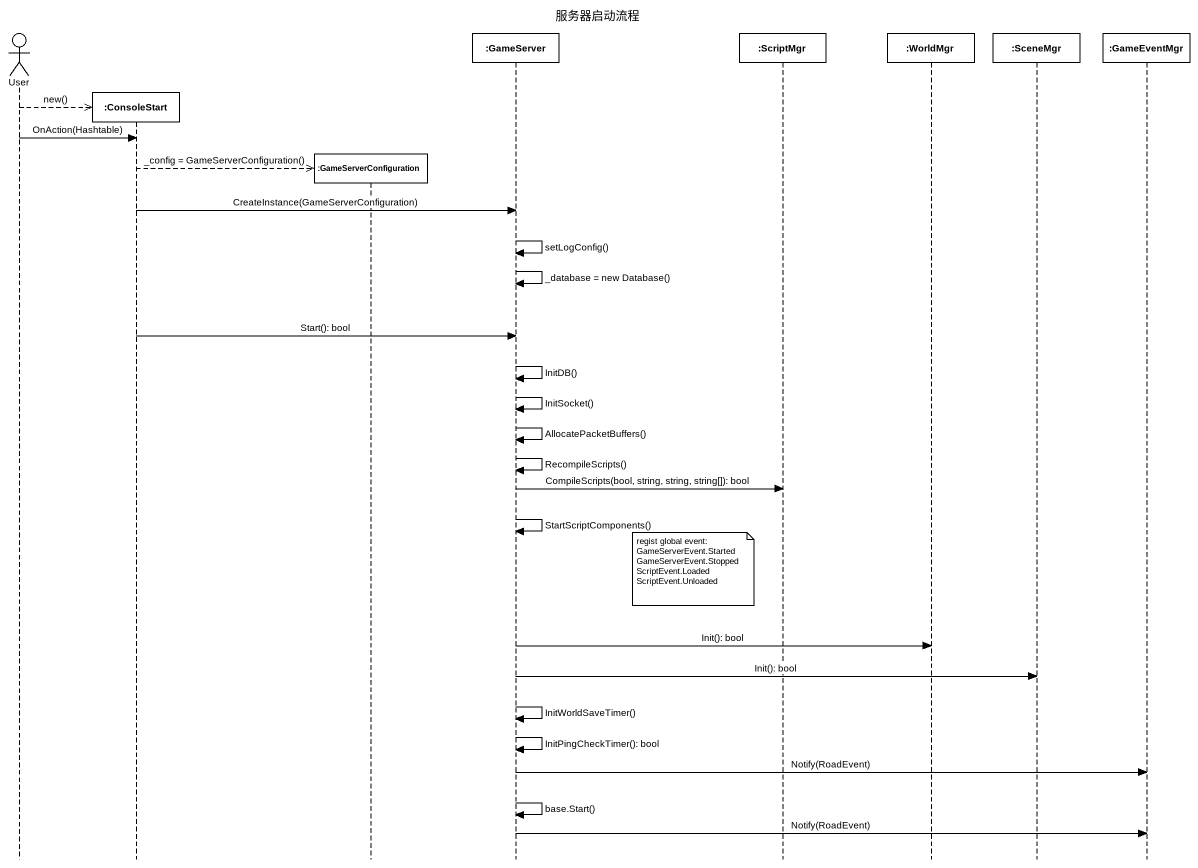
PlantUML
@startuml
title 服务器启动流程
hide footbox
actor User
participant ":ConsoleStart" as ConsoleStart
participant ":GameServerConfiguration" as GameServerConfiguration
participant ":GameServer" as GameServer
participant ":ScriptMgr" as ScriptMgr
participant ":WorldMgr" as WorldMgr
participant ":SceneMgr" as SceneMgr
participant ":GameEventMgr" as GameEventMgr

User -->> ConsoleStart ** : new()
User -> ConsoleStart : OnAction(Hashtable)
ConsoleStart -->> GameServerConfiguration ** : _config = GameServerConfiguration()
ConsoleStart -> GameServer : CreateInstance(GameServerConfiguration)
GameServer -> GameServer : setLogConfig()
GameServer -> GameServer : _database = new Database()
ConsoleStart -> GameServer : Start(): bool
GameServer -> GameServer : InitDB()
GameServer -> GameServer : InitSocket()
GameServer -> GameServer : AllocatePacketBuffers()
GameServer -> GameServer : RecompileScripts()
GameServer -> ScriptMgr : CompileScripts(bool, string, string, string[]): bool
GameServer -> GameServer : StartScriptComponents()
note left of ScriptMgr
  regist global event:
  GameServerEvent.Started
  GameServerEvent.Stopped
  ScriptEvent.Loaded
  ScriptEvent.Unloaded
end note
GameServer -> WorldMgr : Init(): bool
GameServer -> SceneMgr : Init(): bool
GameServer -> GameServer : InitWorldSaveTimer()
GameServer -> GameServer : InitPingCheckTimer(): bool
GameServer -> GameEventMgr : Notify(RoadEvent)
GameServer -> GameServer : base.Start()
GameServer -> GameEventMgr : Notify(RoadEvent)
@enduml
